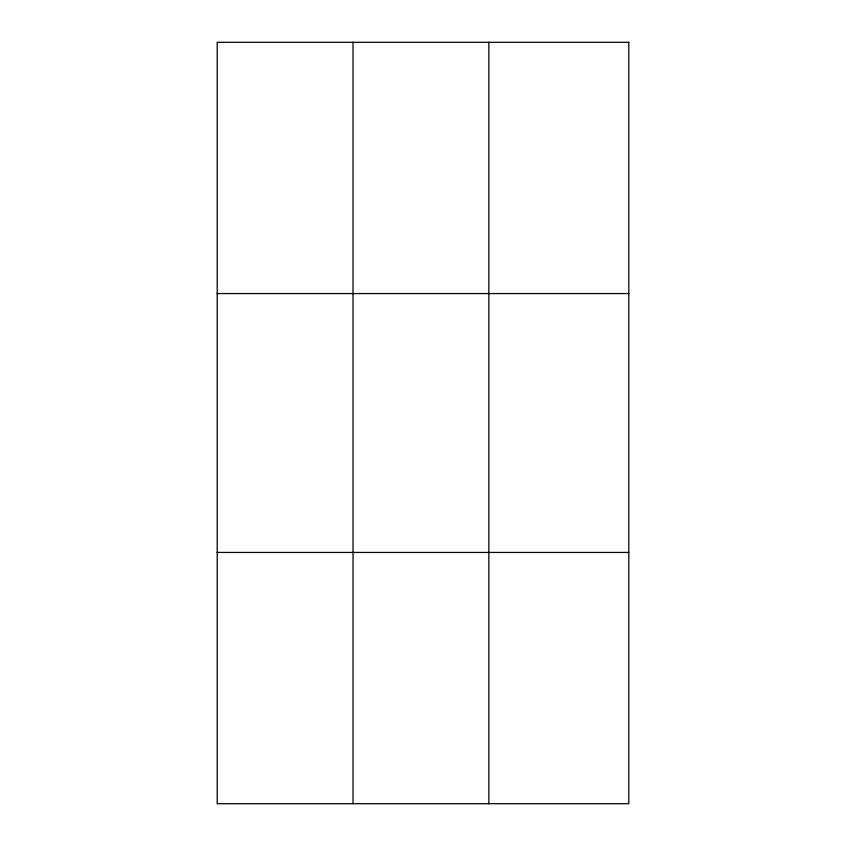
<?xml version="1.0" encoding="UTF-8"?>
<svg xmlns="http://www.w3.org/2000/svg" width="846" height="846" viewBox="0 0 846 846"><rect width="100%" height="100%" fill="white"/><g stroke="black" fill="none" stroke-linecap="round" stroke-linejoin="round"><path stroke-width="1.27" d="M353.025 42.3L353.025 803.7M488.851 42.3L488.851 803.7M217.2 293.562L628.8 293.562M217.2 552.438L628.8 552.438M628.8 42.3L628.8 803.7L217.2 803.7L217.2 42.3L628.8 42.3"/></g></svg>
